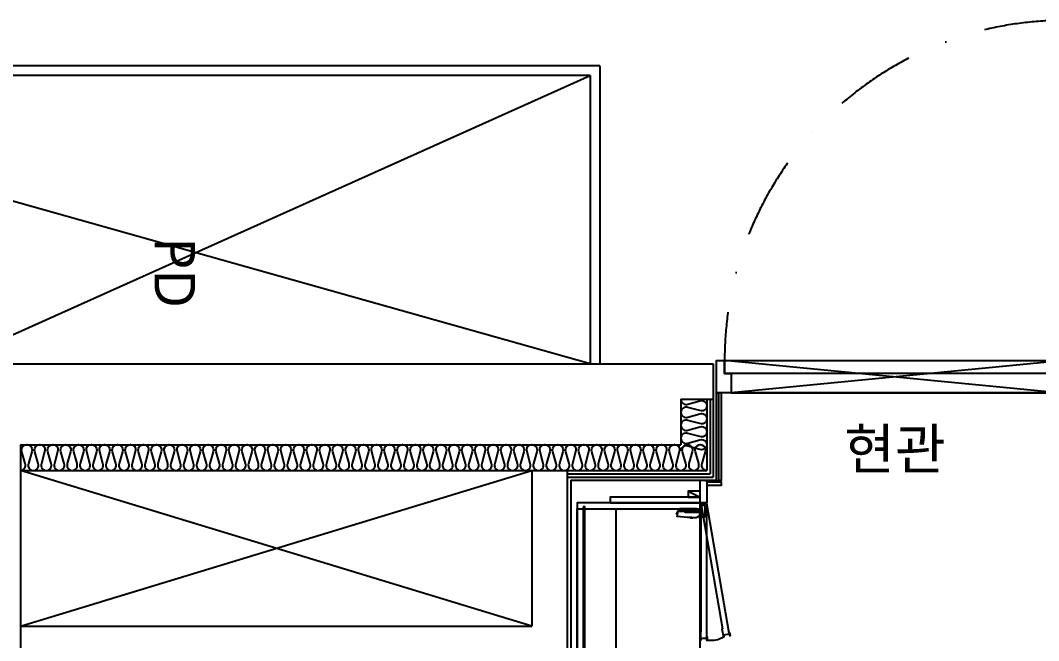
# Model space of a CAD drawing. Header units: millimetres. Extents: x -33000 to 294000, y 0 to 42408.
# Drawn here: x 181306 to 184451, y 17285 to 19200 of the extents above; entities that cross this region are included whole.
import ezdxf
from ezdxf.enums import TextEntityAlignment as Align

# ---------------------------------------------------------------- set-up
doc = ezdxf.new("R2010")
doc.units = ezdxf.units.MM
doc.header["$LTSCALE"] = 50
doc.linetypes.add('DASHDOTX2', pattern=[2, 1, -0.5, 0, -0.5])
doc.layers.add('arch', color=8, linetype='Continuous')
doc.layers.add('실명', color=9, linetype='Continuous')
doc.styles.add('FORTELINE', font='malgun.ttf')
doc.styles.add('XR-Unit-Plan$0$맑은 고딕', font='malgun.ttf')

# ---------------------------------------------------------------- blocks, each defined once
blk = doc.blocks.new('현관 1100')
at = {"linetype": 'Continuous', "ltscale": 4}
for points in [[(-65, 1050), (-25, 1050), (-25, 0), (-65, 0)], [(0, -100), (-1100, -100), (-1100, 0), (0, 0)], [(-1075, -40), (-1075, 0), (-25, 0), (-25, -40)]]:
    blk.add_lwpolyline(points, close=True, dxfattribs=at)
for points in [[(-1100, -100), (-1100, 0), (-1075, 0), (-1075, -40), (-1055, -40), (-1055, -100), (-1100, -100)], [(0, -100), (0, 0), (-25, 0), (-25, -40), (-45, -40), (-45, -100), (0, -100)]]:
    blk.add_lwpolyline(points, dxfattribs=at)
blk.add_lwpolyline([(-1075, 0), (-25, 0), (-1055, -100), (-45, -100)], close=True)
at = {"linetype": 'DASHDOTX2', "ltscale": 5}
blk.add_arc((-25, 0), 1050, 90, 180, dxfattribs=at)
blk = doc.blocks.new('sensys hinge')
at = {"linetype": 'Continuous', "ltscale": 50}
for p, q in [((16.5, 64.9), (13, 64.9)), ((37.8, 32), (37.8, 29.1)), ((18.4, 14), (20.1, 14)), ((37.8, 27.8), (37.8, 25))]:
    blk.add_line(p, q, dxfattribs=at)
for points in [[(13, 46.5), (15.3, 42.9), (15.3, 13), (10, 13), (10, 65.4), (13, 65.4), (13, 46.5)], [(37.3, 29.1), (38.8, 29.1), (38.8, 31.2), (38, 32), (37.2, 32)], [(37.4, 25), (38, 25), (38.8, 25.8), (38.8, 27.8), (37.3, 27.8)]]:
    blk.add_lwpolyline(points, dxfattribs=at)
for points in [[(26.7, 72.5, 0.207364), (25.4, 75.4), (24.1, 75.4), (24.1, 74.7, -0.333222), (23.1, 73.2), (18.1, 71.8, 0.039495), (18, 71.7, 0.153488), (14.8, 68.7, 0.145766), (14.4, 66.7, 0.085352), (14.5, 66.4, 0.279812), (16.5, 65.2)], [(15.3, 13), (18.4, 13), (18.4, 24.2), (18.7, 24.4), (18.7, 33.2), (19.9, 33.2), (19.9, 36.7), (18.2, 36.7), (18.2, 41.1), (18.8, 41.1), (18.8, 44.5), (16.5, 48.1), (16.5, 67.3, -0.297909), (17.4, 68.5)], [(33.2, 3.3), (33.2, 5.7), (37.5, 14.9, 0.008898), (36.9, 41.9), (33.4, 74), (17.4, 70.4), (17.4, 53.1), (20.1, 48.1), (20.1, 10.2, -0.333333), (18.1, 8.7, 0.333333), (16.1, 7.2), (16.1, 3.8, 0.414214), (17.2, 2.7)], [(35, 0), (35, -11.6, -0.414214), (33.8, -12.8), (1.2, -12.8, -0.414214), (0, -11.6), (0, 0), (35, 0)]]:
    blk.add_lwpolyline(points, format="xyb", dxfattribs=at)
blk.add_lwpolyline([(17.2, 0), (40, 0), (40, 2.7, 0.414214), (39.4, 3.3), (17.8, 3.3, 0.414214), (17.2, 2.7)], format="xyb", close=True, dxfattribs=at)
for radius in [1.4, 0.9]:
    blk.add_circle((18.8, 5.9), radius, dxfattribs=at)
blk.add_arc((14.8, 68.7), 6.63e-14, 211.5419, 270, dxfattribs=at)

msp = doc.modelspace()

# ---------------------------------------------------------------- linework, layer by layer
at = {"layer": 'arch', "linetype": 'Continuous'}
for p, q in [((183096.2, 19059.6), (179871.2, 19059.6)), ((183096.2, 19059.6), (183096.2, 18139.6)), ((183066.2, 19029.6), (179901.2, 19029.6)), ((183066.2, 19029.6), (183066.2, 18139.6))]:
    msp.add_line(p, q, dxfattribs=at)
at = {"layer": 'arch'}
for p, q in [((183066.2, 18139.6), (179901.2, 19029.6)), ((179901.2, 17609.6), (183066.2, 19029.6)), ((181106.2, 18139.6), (183446.2, 18139.6)), ((183456.2, 17779.6), (183456.2, 18139.6)), ((183346.2, 18029.6), (183446.2, 18029.6)), ((181306.2, 17889.6), (181306.2, 10669.6)), ((181306.2, 17889.6), (183346.2, 17889.6)), ((181306.2, 17809.6), (183426.2, 17809.6)), ((182886.2, 17809.6), (182886.2, 17329.6)), ((182996.2, 17799.6), (183436.2, 17799.6)), ((182996.2, 17789.6), (183446.2, 17789.6)), ((183006.2, 17779.6), (183006.2, 14629.6)), ((183006.2, 17779.6), (183456.2, 17779.6)), ((183406.2, 17709.6), (183026.2, 17709.6)), ((183026.2, 17709.6), (183026.2, 17691.6)), ((183026.2, 17691.6), (183044.7, 17691.6)), ((183026.2, 16877.6), (183026.2, 17691.6)), ((183049.2, 17691.6), (183406.2, 17691.6)), ((183146.2, 16027.6), (183146.2, 17691.6)), ((181306.2, 17329.6), (182886.2, 17329.6))]:
    msp.add_line(p, q, dxfattribs=at)
at = {"layer": 'arch', "ltscale": 0.5}
for p, q in [((181306.2, 17329.6), (182886.2, 17809.6)), ((182886.2, 17329.6), (181306.2, 17809.6))]:
    msp.add_line(p, q, dxfattribs=at)
at = {"layer": 'arch'}
for points in [[(183446.2, 18139.6), (183446.2, 18029.6)], [(183346.2, 18029.6), (183346.2, 17889.6)], [(183426.2, 18029.6), (183426.2, 17809.6)], [(183436.2, 18029.6), (183436.2, 17799.6)], [(183446.2, 18029.6), (183446.2, 17789.6)], [(182876.2, 15409.6), (182996.2, 15409.6), (182996.2, 17809.6)], [(183406.2, 17709.6), (183406.2, 17779.6), (183426.2, 17779.6), (183426.2, 17709.6), (183406.2, 17709.6)]]:
    msp.add_lwpolyline(points, dxfattribs=at)
for points in [[(183346.2, 18029.6, 0.524856), (183367.9, 18014.6), (183404.5, 18024.6, -1.449198), (183404.5, 17994.6), (183367.9, 18004.6, 0.524856), (183346.2, 17989.6, 0.524856), (183367.9, 17974.6), (183404.5, 17984.6, -1.449198), (183404.5, 17954.6), (183367.9, 17964.6, 0.524856), (183346.2, 17949.6, 0.524856), (183367.9, 17934.6), (183404.5, 17944.6, -1.449198), (183404.5, 17914.6), (183367.9, 17924.6, 0.524856), (183346.2, 17909.6, 0.524856), (183367.9, 17894.6), (183404.5, 17904.6, -1.449198), (183404.5, 17874.6), (183367.9, 17884.6, 0.524856), (183346.2, 17869.6)], [(181306.2, 17809.6, 0.524856), (181321.2, 17831.3), (181311.2, 17867.9, -1.449198), (181341.2, 17867.9), (181331.2, 17831.3, 0.524856), (181346.2, 17809.6, 0.524856), (181361.2, 17831.3), (181351.2, 17867.9, -1.449198), (181381.2, 17867.9), (181371.2, 17831.3, 0.524856), (181386.2, 17809.6, 0.524856), (181401.2, 17831.3), (181391.2, 17867.9, -1.449198), (181421.2, 17867.9), (181411.2, 17831.3, 0.524856), (181426.2, 17809.6, 0.524856), (181441.2, 17831.3), (181431.2, 17867.9, -1.449198), (181461.2, 17867.9), (181451.2, 17831.3, 0.524856), (181466.2, 17809.6, 0.524856), (181481.2, 17831.3), (181471.2, 17867.9, -1.449198), (181501.2, 17867.9), (181491.2, 17831.3, 0.524856), (181506.2, 17809.6, 0.524856), (181521.2, 17831.3), (181511.2, 17867.9, -1.449198), (181541.2, 17867.9), (181531.2, 17831.3, 0.524856), (181546.2, 17809.6, 0.524856), (181561.2, 17831.3), (181551.2, 17867.9, -1.449198), (181581.2, 17867.9), (181571.2, 17831.3, 0.524856), (181586.2, 17809.6, 0.524856), (181601.2, 17831.3), (181591.2, 17867.9, -1.449198), (181621.2, 17867.9), (181611.2, 17831.3, 0.524856), (181626.2, 17809.6, 0.524856), (181641.2, 17831.3), (181631.2, 17867.9, -1.449198), (181661.2, 17867.9), (181651.2, 17831.3, 0.524856), (181666.2, 17809.6, 0.524856), (181681.2, 17831.3), (181671.2, 17867.9, -1.449198), (181701.2, 17867.9), (181691.2, 17831.3, 0.524856), (181706.2, 17809.6, 0.524856), (181721.2, 17831.3), (181711.2, 17867.9, -1.449198), (181741.2, 17867.9), (181731.2, 17831.3, 0.524856), (181746.2, 17809.6, 0.524856), (181761.2, 17831.3), (181751.2, 17867.9, -1.449198), (181781.2, 17867.9), (181771.2, 17831.3, 0.524856), (181786.2, 17809.6, 0.524856), (181801.2, 17831.3), (181791.2, 17867.9, -1.449198), (181821.2, 17867.9), (181811.2, 17831.3, 0.524856), (181826.2, 17809.6, 0.524856), (181841.2, 17831.3), (181831.2, 17867.9, -1.449198), (181861.2, 17867.9), (181851.2, 17831.3, 0.524856), (181866.2, 17809.6, 0.524856), (181881.2, 17831.3), (181871.2, 17867.9, -1.449198), (181901.2, 17867.9), (181891.2, 17831.3, 0.524856), (181906.2, 17809.6, 0.524856), (181921.2, 17831.3), (181911.2, 17867.9, -1.449198), (181941.2, 17867.9), (181931.2, 17831.3, 0.524856), (181946.2, 17809.6, 0.524856), (181961.2, 17831.3), (181951.2, 17867.9, -1.449198), (181981.2, 17867.9), (181971.2, 17831.3, 0.524856), (181986.2, 17809.6, 0.524856), (182001.2, 17831.3), (181991.2, 17867.9, -1.449198), (182021.2, 17867.9), (182011.2, 17831.3, 0.524856), (182026.2, 17809.6, 0.524856), (182041.2, 17831.3), (182031.2, 17867.9, -1.449198), (182061.2, 17867.9), (182051.2, 17831.3, 0.524856), (182066.2, 17809.6, 0.524856), (182081.2, 17831.3), (182071.2, 17867.9, -1.449198), (182101.2, 17867.9), (182091.2, 17831.3, 0.524856), (182106.2, 17809.6, 0.524856), (182121.2, 17831.3), (182111.2, 17867.9, -1.449198), (182141.2, 17867.9), (182131.2, 17831.3, 0.524856), (182146.2, 17809.6, 0.524856), (182161.2, 17831.3), (182151.2, 17867.9, -1.449198), (182181.2, 17867.9), (182171.2, 17831.3, 0.524856), (182186.2, 17809.6, 0.524856), (182201.2, 17831.3), (182191.2, 17867.9, -1.449198), (182221.2, 17867.9), (182211.2, 17831.3, 0.524856), (182226.2, 17809.6, 0.524856), (182241.2, 17831.3), (182231.2, 17867.9, -1.449198), (182261.2, 17867.9), (182251.2, 17831.3, 0.524856), (182266.2, 17809.6, 0.524856), (182281.2, 17831.3), (182271.2, 17867.9, -1.449198), (182301.2, 17867.9), (182291.2, 17831.3, 0.524856), (182306.2, 17809.6, 0.524856), (182321.2, 17831.3), (182311.2, 17867.9, -1.449198), (182341.2, 17867.9), (182331.2, 17831.3, 0.524856), (182346.2, 17809.6, 0.524856), (182361.2, 17831.3), (182351.2, 17867.9, -1.449198), (182381.2, 17867.9), (182371.2, 17831.3, 0.524856), (182386.2, 17809.6, 0.524856), (182401.2, 17831.3), (182391.2, 17867.9, -1.449198), (182421.2, 17867.9), (182411.2, 17831.3, 0.524856), (182426.2, 17809.6, 0.524856), (182441.2, 17831.3), (182431.2, 17867.9, -1.449198), (182461.2, 17867.9), (182451.2, 17831.3, 0.524856), (182466.2, 17809.6, 0.524856), (182481.2, 17831.3), (182471.2, 17867.9, -1.449198), (182501.2, 17867.9), (182491.2, 17831.3, 0.524856), (182506.2, 17809.6, 0.524856), (182521.2, 17831.3), (182511.2, 17867.9, -1.449198), (182541.2, 17867.9), (182531.2, 17831.3, 0.524856), (182546.2, 17809.6, 0.524856), (182561.2, 17831.3), (182551.2, 17867.9, -1.449198), (182581.2, 17867.9), (182571.2, 17831.3, 0.524856), (182586.2, 17809.6, 0.524856), (182601.2, 17831.3), (182591.2, 17867.9, -1.449198), (182621.2, 17867.9), (182611.2, 17831.3, 0.524856), (182626.2, 17809.6, 0.524856), (182641.2, 17831.3), (182631.2, 17867.9, -1.449198), (182661.2, 17867.9), (182651.2, 17831.3, 0.524856), (182666.2, 17809.6, 0.524856), (182681.2, 17831.3), (182671.2, 17867.9, -1.449198), (182701.2, 17867.9), (182691.2, 17831.3, 0.524856), (182706.2, 17809.6, 0.524856), (182721.2, 17831.3), (182711.2, 17867.9, -1.449198), (182741.2, 17867.9), (182731.2, 17831.3, 0.524856), (182746.2, 17809.6, 0.524856), (182761.2, 17831.3), (182751.2, 17867.9, -1.449198), (182781.2, 17867.9), (182771.2, 17831.3, 0.524856), (182786.2, 17809.6, 0.524856), (182801.2, 17831.3), (182791.2, 17867.9, -1.449198), (182821.2, 17867.9), (182811.2, 17831.3, 0.524856), (182826.2, 17809.6, 0.524856), (182841.2, 17831.3), (182831.2, 17867.9, -1.449198), (182861.2, 17867.9), (182851.2, 17831.3, 0.524856), (182866.2, 17809.6, 0.524856), (182881.2, 17831.3), (182871.2, 17867.9, -1.449198), (182901.2, 17867.9), (182891.2, 17831.3, 0.524856), (182906.2, 17809.6, 0.524856), (182921.2, 17831.3), (182911.2, 17867.9, -1.449198), (182941.2, 17867.9), (182931.2, 17831.3, 0.524856), (182946.2, 17809.6, 0.524856), (182961.2, 17831.3), (182951.2, 17867.9, -1.449198), (182981.2, 17867.9), (182971.2, 17831.3, 0.524856), (182986.2, 17809.6, 0.524856), (183001.2, 17831.3), (182991.2, 17867.9, -1.449198), (183021.2, 17867.9), (183011.2, 17831.3, 0.524856), (183026.2, 17809.6, 0.524856), (183041.2, 17831.3), (183031.2, 17867.9, -1.449198), (183061.2, 17867.9), (183051.2, 17831.3, 0.524856), (183066.2, 17809.6, 0.524856), (183081.2, 17831.3), (183071.2, 17867.9, -1.449198), (183101.2, 17867.9), (183091.2, 17831.3, 0.524856), (183106.2, 17809.6, 0.524856), (183121.2, 17831.3), (183111.2, 17867.9, -1.449198), (183141.2, 17867.9), (183131.2, 17831.3, 0.524856), (183146.2, 17809.6, 0.524856), (183161.2, 17831.3), (183151.2, 17867.9, -1.449198), (183181.2, 17867.9), (183171.2, 17831.3, 0.524856), (183186.2, 17809.6, 0.524856), (183201.2, 17831.3), (183191.2, 17867.9, -1.449198), (183221.2, 17867.9), (183211.2, 17831.3, 0.524856), (183226.2, 17809.6, 0.524856), (183241.2, 17831.3), (183231.2, 17867.9, -1.449198), (183261.2, 17867.9), (183251.2, 17831.3, 0.524856), (183266.2, 17809.6, 0.524856), (183281.2, 17831.3), (183271.2, 17867.9, -1.449198), (183301.2, 17867.9), (183291.2, 17831.3, 0.524856), (183306.2, 17809.6, 0.524856), (183321.2, 17831.3), (183311.2, 17867.9, -1.449198), (183341.2, 17867.9), (183331.2, 17831.3, 0.524856), (183346.2, 17809.6, 0.524856), (183361.2, 17831.3), (183351.2, 17867.9, -1.449198), (183381.2, 17867.9), (183371.2, 17831.3, 0.524856), (183386.2, 17809.6, 0.524856), (183401.2, 17831.3), (183391.2, 17867.9, -1.449198), (183421.2, 17867.9), (183411.2, 17831.3, 0.524856), (183426.2, 17809.6)]]:
    msp.add_lwpolyline(points, format="xyb", dxfattribs=at)
for points in [[(183456.2, 18049.6), (183462.2, 18049.6), (183462.2, 17773.6), (183456.2, 17773.6)], [(183462.2, 17779.6), (183471.2, 17779.6), (183471.2, 18049.6), (183462.2, 18049.6)], [(183456.2, 17779.6), (183456.2, 17773.6), (183426.2, 17773.6), (183426.2, 17779.6)], [(183426.2, 17773.6), (183426.2, 17764.6), (183471.2, 17764.6), (183471.2, 17773.6)]]:
    msp.add_lwpolyline(points, close=True, dxfattribs=at)
at = {"layer": 'arch', "elevation": 0}
for points in [[(183368.2, 17745.6), (183368.2, 17727.6), (183406.2, 17727.6), (183406.2, 17745.6), (183368.2, 17745.6), (183406.2, 17727.6)], [(183044.7, 17697.6), (183044.7, 16871.6), (183049.2, 16871.6), (183049.2, 17697.6), (183044.7, 17697.6)]]:
    msp.add_lwpolyline(points, dxfattribs=at)
for points in [[(183406.2, 17709.6), (183026.2, 17709.6), (183026.2, 16859.6), (183406.2, 16859.6)], [(183406.2, 17727.6), (183128.2, 17727.6), (183128.2, 17709.6), (183406.2, 17709.6)]]:
    msp.add_lwpolyline(points, close=True, dxfattribs=at)
for points in [[(183425.2, 17286.8, 0.414214), (183425.7, 17286.3), (183427.7, 17286.3, 0.414214), (183428.2, 17286.8), (183428.2, 17294.8, 1), (183427.2, 17294.8), (183427.2, 17293.8), (183426.2, 17293.8), (183426.2, 17707.6), (183408.2, 17707.6), (183408.2, 17311.8), (183407.7, 17311.8, 0.414214), (183406.7, 17310.8), (183406.7, 17287.3, 0.414214), (183407.2, 17286.8), (183408.2, 17286.8, 0.414214), (183408.7, 17287.3), (183408.7, 17291.8, -0.414214), (183409.2, 17292.3), (183425.2, 17292.3), (183425.2, 17286.8, 0.000016), (183425.2, 17286.8)], [(183496.1, 17300.2, 0.414214), (183496.6, 17299.8), (183498.6, 17300.2, 0.414214), (183499, 17300.8), (183497.4, 17308.6, 1), (183496.4, 17308.4), (183496.6, 17307.4), (183495.6, 17307.2), (183426.2, 17707.6), (183408.6, 17704), (183474.4, 17321.2), (183473.9, 17321.1, 0.414214), (183473.1, 17320), (183477.8, 17296.9, 0.414214), (183478.4, 17296.5), (183479.4, 17296.7, 0.414214), (183479.8, 17297.3), (183478.9, 17301.7, -0.414214), (183479.3, 17302.3), (183494.9, 17305.6), (183496.1, 17300.2, 0.000016), (183496.1, 17300.2)]]:
    msp.add_lwpolyline(points, format="xyb", dxfattribs=at)
at = {"layer": 'arch'}
msp.add_arc((183439.8, 17356.4), 70.9, 260.4457, 302.5834, dxfattribs=at)

# ---------------------------------------------------------------- block references
msp.add_blockref('현관 1100', (184556.2, 18149.6), dxfattribs=at)
at = {"layer": 'arch', "xscale": -1}
for rotation in [90.00000000000007, 90]:
    msp.add_blockref('sensys hinge', (183408.2, 17701.6), dxfattribs=dict(at, rotation=rotation))

# ---------------------------------------------------------------- texts
at = {"layer": '실명', "style": 'XR-Unit-Plan$0$맑은 고딕'}
msp.add_text('PD', height=125, rotation=270, dxfattribs=at).set_placement((181783.3, 18420.2), align=Align.MIDDLE_CENTER)
at = {"layer": '실명', "ltscale": 25, "style": 'FORTELINE'}
msp.add_text('현관', height=125, dxfattribs=at).set_placement((184007.3, 17876.2), align=Align.MIDDLE_CENTER)

doc.saveas('drawing.dxf')
